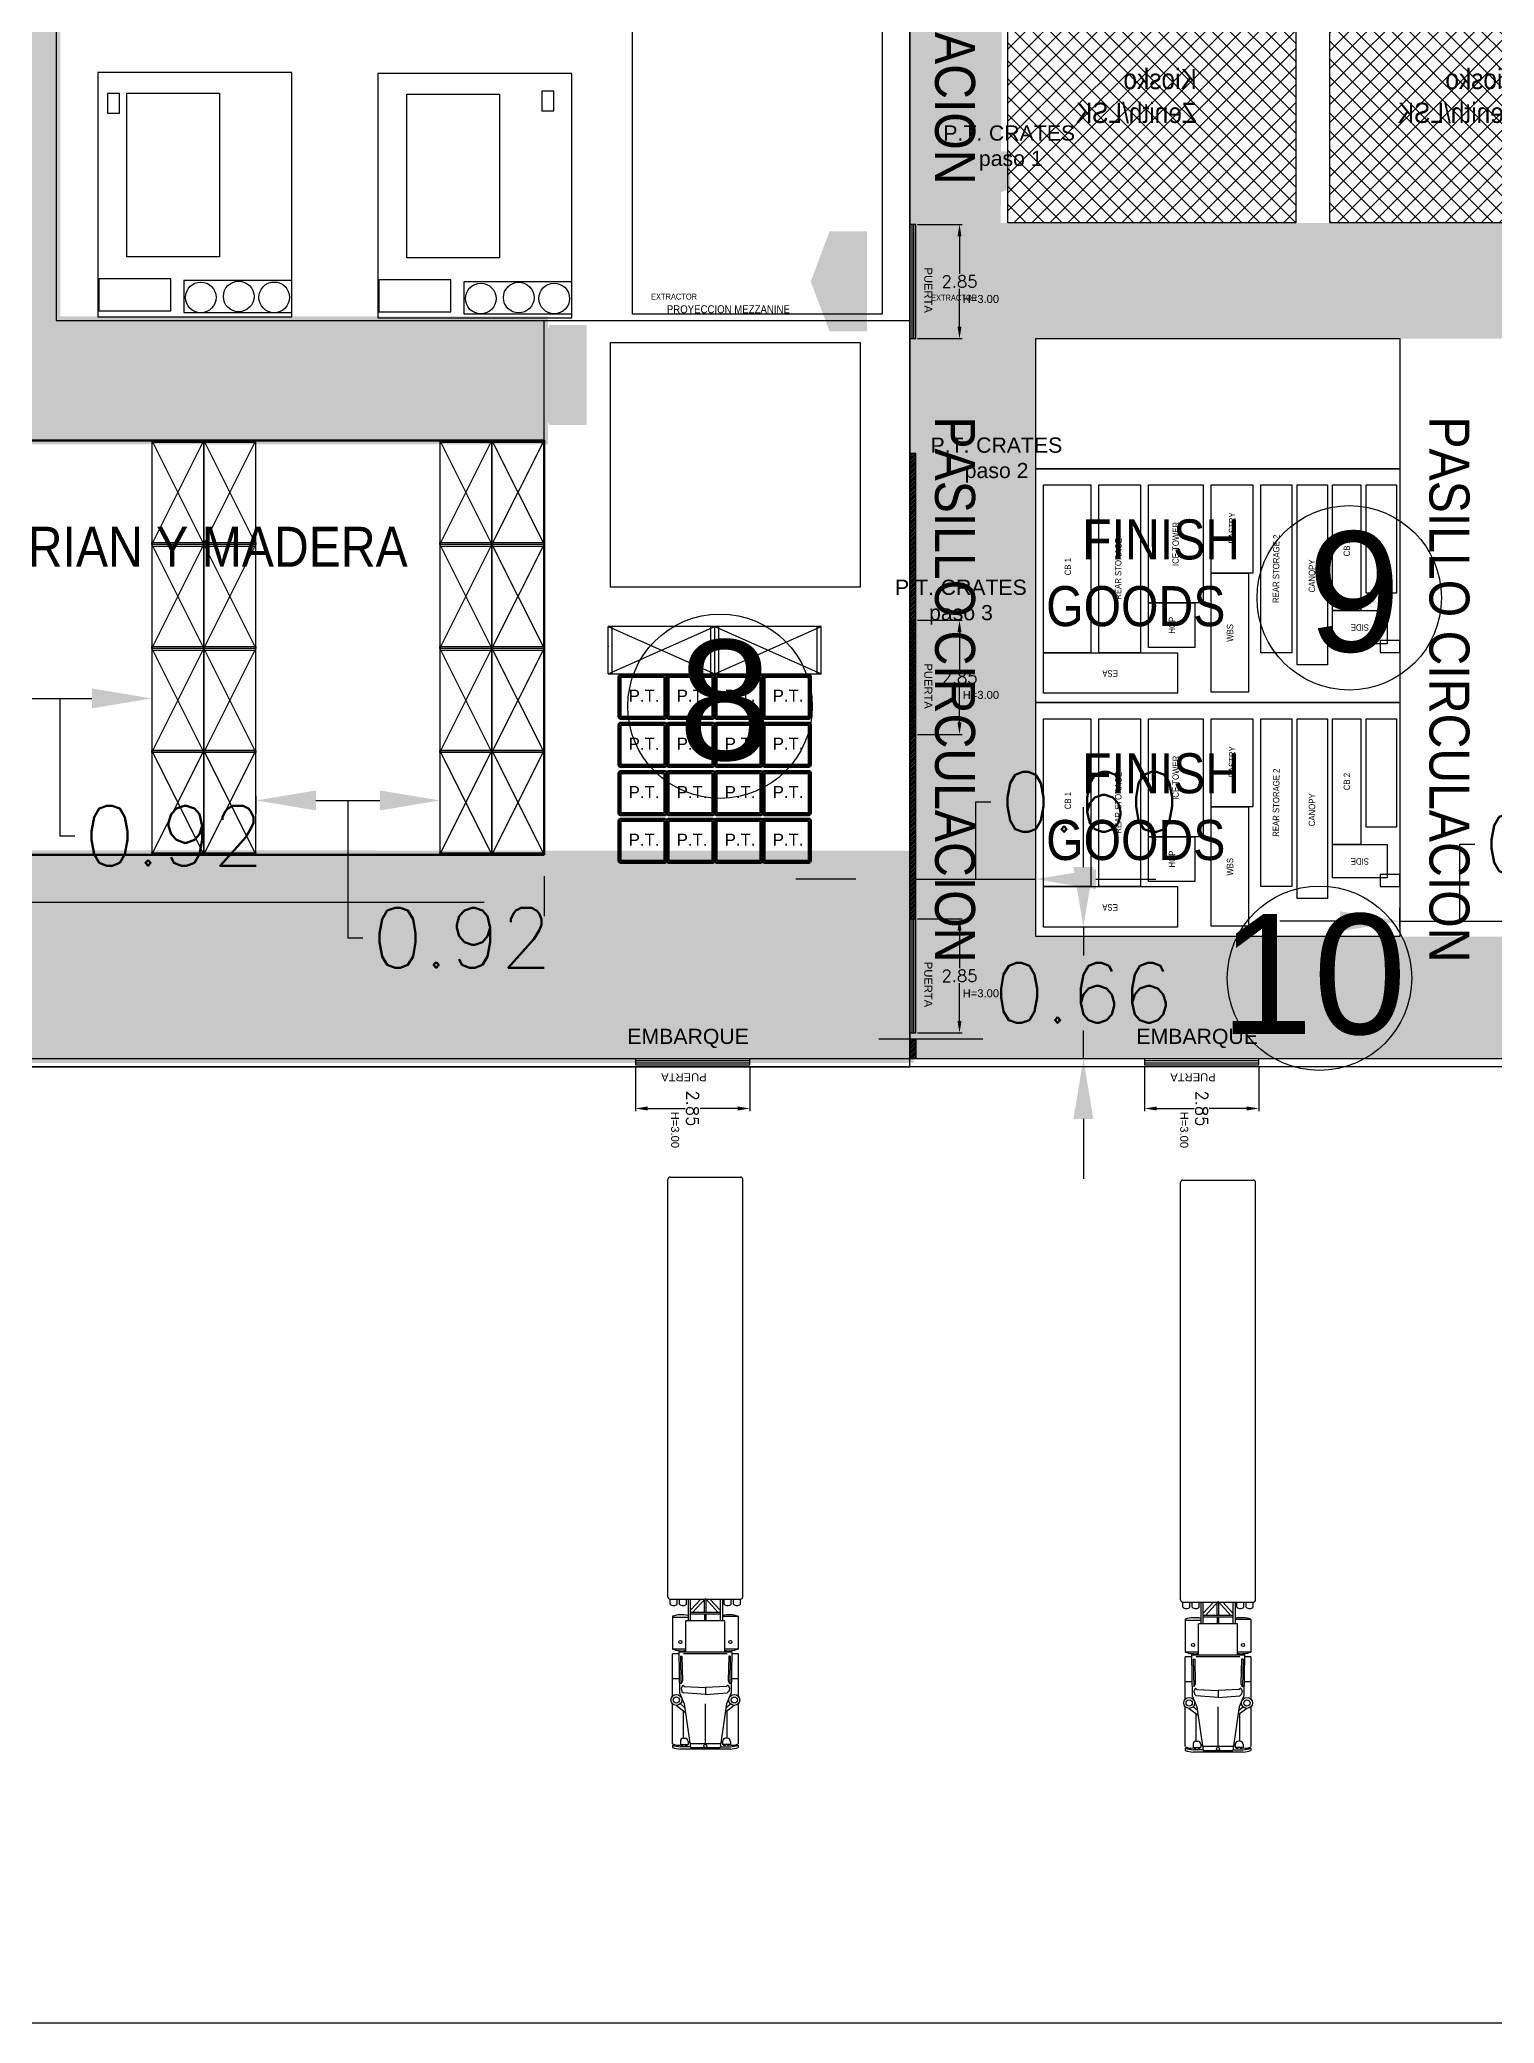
# Model space of a CAD drawing. Header units: millimetres. Extents: x 28 to 201, y 462 to 575.
# Drawn here: x 81.98 to 118.33, y 461.74 to 511.31 of the extents above; entities that cross this region are included whole.
import ezdxf

# ---------------------------------------------------------------- set-up
doc = ezdxf.new("R2010")
doc.units = ezdxf.units.MM
doc.linetypes.add('ACAD_ISO02W100', pattern=[15, 12, -3])
doc.linetypes.add('DASHED2', pattern=[0.375, 0.25, -0.125])
for name, color, linetype in [('1- muro de carga', 5, 'Continuous'), ('8 flpea', 104, 'Continuous'), ('8 hatch pasillo', 104, 'Continuous'), ('8 text 1', 7, 'Continuous'), ('DIM GENERAL', 1, 'Continuous'), ('dim-75', 2, 'Continuous'), ('LINEA LIMITE DE ZONIFICACION', 2, 'Continuous'), ('LINEA PROYECCION', 1, 'DASHED2')]:
    doc.layers.add(name, color=color, linetype=linetype)
doc.styles.add('ARRAY BASE$0$Standard', font='arial.ttf')
doc.styles.add('ARRAY BASE$0$STYLE1', font='tt0009m_.ttf', dxfattribs={"width": 0.9})
doc.styles.get("Standard").update_dxf_attribs({"font": 'arial.ttf'})
doc.styles.add('TEXTO GENERAL', font='tt0009m_.ttf', dxfattribs={"width": 0.9, "height": 1})
doc.styles.add('TEXTOS', font='romans.shx')
doc.dimstyles.new('DIM-75P', dxfattribs={"dimtxt": 0.3, "dimasz": 0.3, "dimexe": 0.0675, "dimexo": 0.0468, "dimgap": 0.0375, "dimtad": 0, "dimtih": 1, "dimtoh": 1, "dimzin": 0, "dimdsep": 46, "dimtxsty": 'TEXTOS', "dimcen": 0.3, "dimclrd": 1, "dimclre": 1, "dimclrt": 2, "dimadec": 0, "dimazin": 0, "dimtfac": 1, "dimtmove": 1, "dimatfit": 3, "dimldrblk": 'flecha', "dimfxl": 0.045, "dimtolj": 1, "dimtzin": 0, "dimlwd": -1, "dimlwe": -1, "dimarcsym": 0})

# ---------------------------------------------------------------- blocks, each defined once
blk = doc.blocks.new('ARRAY BASE$0$FINISH')
for points in [[(5.845, 9.099), (5.845, 0), (0, 0), (0, 9.099)], [(0.237, 5.558), (0.237, 8.908), (1.247, 8.908), (1.247, 5.558)], [(5.442, 7.719), (1.247, 7.719), (1.247, 8.908), (5.442, 8.908)], [(5.442, 6.48), (1.247, 6.48), (1.247, 7.519), (5.442, 7.519)], [(2.491, 5.122), (1.374, 5.122), (1.374, 6.28), (2.491, 6.28)], [(5.442, 4.914), (2.491, 4.914), (2.491, 6.28), (5.442, 6.28)], [(0.259, 4.714), (3.239, 4.714), (3.239, 3.784), (0.259, 3.784)], [(5.442, 3.673), (3.239, 3.673), (3.239, 4.714), (5.442, 4.714)], [(1.247, 3.473), (5.442, 3.473), (5.442, 2.703), (1.247, 2.703)], [(5.442, 1.809), (0.947, 1.809), (0.947, 2.566), (5.442, 2.566)], [(2.301, 1.683), (2.301, 0.318), (1.468, 0.318), (1.468, 1.683)], [(2.301, 0.973), (2.301, 1.683), (5.442, 1.683), (5.442, 0.973)], [(5.442, 0.086), (2.735, 0.086), (2.735, 0.843), (5.442, 0.843)], [(1.55, 0), (1.55, 0.495), (1.25, 0.495), (1.25, 0)]]:
    blk.add_lwpolyline(points, close=True)
at = {"style": 'TEXTO GENERAL'}
for s, width, gutter_width, heights, insert, char_height, attachment_point, rotation in [('\\pi0.9016;FINISH GOODS ', 8.493, 12.5, [4.341], (4.579, 8.84), 1, 1, 270), ('\\pi0.89876;CB 1', 2.11022, 20.17, [0], (2.283, 8.385), 0.16136, 1, 359.6009), ('ESA ', 1.48497, 20.17, [0.193], (0.648, 7.242), 0.1614, 2, 89.6009), ('REAR STORAGE', 2.11022, 20.17, [0], (3.344, 7.12), 0.16136, 2, 359.6009), ('HOP ', 1.09476, 20.17, [0.213], (1.936, 5.776), 0.1614, 2, 359.6009), ('ICE TOWER', 2.11022, 20.17, [0], (3.966, 5.684), 0.1614, 2, 359.6009), ('WBS ', 1.48497, 20.17, [0.193], (1.743, 4.326), 0.1614, 2, 359.6009), ('PASTRY ', 2.11022, 20.17, [0], (4.366, 4.274), 0.1614, 2, 359.6009), ('REAR STORAGE 2 ', 2.88701, 20.17, [0.516], (3.345, 3.174), 0.16136, 2, 359.6009), ('CANOPY ', 2.11022, 20.17, [0], (3.167, 2.278), 0.1614, 2, 359.6009), ('SIDE ', 1.09476, 20.17, [0.213], (1.795, 1.001), 0.1614, 2, 89.6009), ('CB 2', 0.72255, 20.17, [0.176], (3.872, 1.406), 0.1614, 2, 359.6009)]:
    blk.add_mtext_dynamic_manual_height_columns(s, width=width, gutter_width=gutter_width, heights=heights, dxfattribs=dict(at, insert=insert, char_height=char_height, attachment_point=attachment_point, rotation=rotation))
blk = doc.blocks.new('*D5')
at = {"layer": 'Defpoints', "color": 0, "ltscale": 0.01, "transparency": 16777216}
for p in [(1.352, 1.243), (-1.5, 0.15), (1.352, 0.15)]:
    blk.add_point(p, dxfattribs=at)
at = {"layer": 'DIM GENERAL', "color": 1, "ltscale": 0.01, "transparency": 16777216}
for p, q in [((-1.5, 0.197), (-1.5, 1.31)), ((-1.2, 1.243), (-0.261, 1.243)), ((1.052, 1.243), (0.114, 1.243)), ((1.352, 0.197), (1.352, 1.31))]:
    blk.add_line(p, q, dxfattribs=at)
for points in [[(-1.2, 1.193), (-1.2, 1.293), (-1.5, 1.243)], [(1.052, 1.193), (1.052, 1.293), (1.352, 1.243)]]:
    blk.add_solid(points, dxfattribs=at)
at = {"layer": 'DIM GENERAL', "color": 2, "ltscale": 0.01, "transparency": 16777216, "insert": (-0.074, 1.243), "char_height": 0.3, "attachment_point": 5, "rotation": 90, "style": 'TEXTOS'}
blk.add_mtext('\\A1;2.85', dxfattribs=at)
blk = doc.blocks.new('flecha')
at = {"ltscale": 6}
for points in [[(-0.021, 0.03), (-0.106, 0.13), (-0.124, 0.055), (-0.124, 0.212)], [(-0.021, -0.03), (-0.106, -0.13), (-0.124, -0.055), (-0.124, -0.212)]]:
    blk.add_hatch(color=256, dxfattribs=at).paths.add_polyline_path(points)
for p, q in [((0.009, -0.017), (-0.137, 0.242)), ((0.009, 0.017), (-0.137, -0.242)), ((-0.127, 0.244), (-0.127, 0.025)), ((-0.127, 0.025), (-0.104, 0.122)), ((0, 0), (-0.104, 0.122)), ((0, 0), (-0.104, -0.122)), ((-0.127, -0.025), (-0.127, -0.244)), ((-0.127, -0.025), (-0.104, -0.122))]:
    blk.add_line(p, q, dxfattribs=at)
for points in [[(-0.021, 0.03), (-0.106, 0.13), (-0.124, 0.055), (-0.124, 0.212)], [(-0.021, -0.03), (-0.106, -0.13), (-0.124, -0.055), (-0.124, -0.212)]]:
    blk.add_lwpolyline(points, close=True, dxfattribs=at)
blk = doc.blocks.new('*D46')
at = {"layer": 'Defpoints', "color": 0, "ltscale": 0.01, "transparency": 16777216}
for p in [(106.871, 490.332), (103.871, 489.344), (106.871, 488.899)]:
    blk.add_point(p, dxfattribs=at)
at = {"layer": 'LINEA LIMITE DE ZONIFICACION', "color": 1, "ltscale": 0.01, "transparency": 16777216}
for p, q in [((105.371, 490.332), (105.371, 492.263)), ((105.371, 492.263), (105.746, 492.263)), ((102.371, 490.332), (100.871, 490.332)), ((103.871, 489.578), (103.871, 490.669)), ((103.871, 490.332), (106.871, 490.332)), ((103.871, 490.332), (106.871, 490.332)), ((106.871, 489.133), (106.871, 490.669)), ((108.371, 490.332), (109.871, 490.332))]:
    blk.add_line(p, q, dxfattribs=at)
for points in [[(102.371, 490.582), (102.371, 490.082), (103.871, 490.332)], [(108.371, 490.582), (108.371, 490.082), (106.871, 490.332)]]:
    blk.add_solid(points, dxfattribs=at)
at = {"layer": 'LINEA LIMITE DE ZONIFICACION', "color": 2, "ltscale": 0.01, "transparency": 16777216, "insert": (108.219, 492.263), "char_height": 1.5, "attachment_point": 5, "style": 'TEXTOS'}
blk.add_mtext('\\A1;0.60', dxfattribs=at)
blk = doc.blocks.new('*D47')
at = {"layer": 'Defpoints', "color": 0, "ltscale": 0.01, "transparency": 16777216}
for p in [(108.736, 489.135), (108.06, 485.842), (108.736, 485.842)]:
    blk.add_point(p, dxfattribs=at)
at = {"layer": 'LINEA LIMITE DE ZONIFICACION', "color": 1, "ltscale": 0.01, "transparency": 16777216}
for p, q in [((108.06, 490.635), (108.06, 492.135)), ((108.502, 489.135), (107.722, 489.135)), ((108.06, 489.135), (108.06, 488.426)), ((108.06, 485.842), (108.06, 486.551)), ((108.502, 485.842), (107.722, 485.842)), ((108.06, 484.342), (108.06, 482.842))]:
    blk.add_line(p, q, dxfattribs=at)
for points in [[(107.81, 490.635), (108.31, 490.635), (108.06, 489.135)], [(107.81, 484.342), (108.31, 484.342), (108.06, 485.842)]]:
    blk.add_solid(points, dxfattribs=at)
at = {"layer": 'LINEA LIMITE DE ZONIFICACION', "color": 2, "ltscale": 0.01, "transparency": 16777216, "insert": (108.06, 487.489), "char_height": 1.5, "attachment_point": 5, "style": 'TEXTOS'}
blk.add_mtext('\\A1;0.66', dxfattribs=at)
blk = doc.blocks.new('*D48')
at = {"layer": 'Defpoints', "color": 0, "ltscale": 0.01, "transparency": 16777216}
for p in [(118.969, 489.279), (115.969, 488.899), (118.969, 488.899)]:
    blk.add_point(p, dxfattribs=at)
at = {"layer": 'LINEA LIMITE DE ZONIFICACION', "color": 1, "ltscale": 0.01, "transparency": 16777216}
for p, q in [((117.469, 489.279), (117.469, 491.21)), ((117.469, 491.21), (117.844, 491.21)), ((114.469, 489.279), (112.969, 489.279)), ((115.969, 489.133), (115.969, 489.616)), ((115.969, 489.279), (118.969, 489.279)), ((115.969, 489.279), (118.969, 489.279)), ((118.969, 489.133), (118.969, 489.616)), ((120.469, 489.279), (121.969, 489.279))]:
    blk.add_line(p, q, dxfattribs=at)
for points in [[(114.469, 489.529), (114.469, 489.029), (115.969, 489.279)], [(120.469, 489.529), (120.469, 489.029), (118.969, 489.279)]]:
    blk.add_solid(points, dxfattribs=at)
at = {"layer": 'LINEA LIMITE DE ZONIFICACION', "color": 2, "ltscale": 0.01, "transparency": 16777216, "insert": (120.318, 491.21), "char_height": 1.5, "attachment_point": 5, "style": 'TEXTOS'}
blk.add_mtext('\\A1;0.60', dxfattribs=at)
blk = doc.blocks.new('ARRAY BASE$0$TRAILER')
for p, q in [((3139.685, 2347.595), (3139.685, 2358.025)), ((3139.744, 2358.083), (3141.501, 2358.083)), ((3141.56, 2347.595), (3141.56, 2358.025)), ((3139.744, 2347.537), (3141.501, 2347.537)), ((3139.744, 2347.411), (3139.744, 2347.537)), ((3139.802, 2347.107), (3139.802, 2346.287)), ((3139.802, 2347.088), (3140.193, 2347.088)), ((3139.919, 2347.411), (3139.919, 2347.537)), ((3139.978, 2347.411), (3139.978, 2347.537)), ((3140.154, 2347.411), (3140.154, 2347.537)), ((3140.193, 2347.537), (3140.193, 2346.99)), ((3140.251, 2346.99), (3140.251, 2347.537)), ((3140.251, 2347.262), (3140.506, 2347.537)), ((3140.994, 2347.205), (3140.251, 2347.205)), ((3140.251, 2347.166), (3140.994, 2347.166)), ((3140.305, 2347.205), (3140.623, 2347.548)), ((3140.603, 2347.205), (3140.603, 2347.527)), ((3140.603, 2347.166), (3140.603, 2346.99)), ((3140.623, 2347.548), (3140.94, 2347.205)), ((3140.642, 2347.205), (3140.642, 2347.527)), ((3140.642, 2346.99), (3140.642, 2347.166)), ((3140.739, 2347.537), (3140.994, 2347.262)), ((3140.994, 2347.537), (3140.994, 2346.99)), ((3141.052, 2347.537), (3141.052, 2346.99)), ((3141.052, 2347.107), (3141.443, 2347.107)), ((3141.091, 2347.411), (3141.091, 2347.537)), ((3141.267, 2347.411), (3141.267, 2347.537)), ((3141.326, 2347.411), (3141.326, 2347.537)), ((3141.443, 2347.107), (3141.443, 2346.287)), ((3141.501, 2347.411), (3141.501, 2347.537)), ((3140.134, 2346.209), (3140.134, 2346.99)), ((3141.111, 2346.99), (3140.134, 2346.99)), ((3141.111, 2346.209), (3141.111, 2346.99)), ((3140.134, 2346.287), (3139.802, 2346.287)), ((3139.958, 2346.17), (3139.802, 2346.17)), ((3139.802, 2345.113), (3139.802, 2346.17)), ((3141.287, 2346.209), (3139.958, 2346.209)), ((3139.958, 2346.209), (3139.978, 2345.193)), ((3139.999, 2346.111), (3140.013, 2345.419)), ((3139.999, 2346.111), (3140.038, 2346.111)), ((3140.038, 2346.111), (3140.05, 2345.494)), ((3141.169, 2346.17), (3140.076, 2346.17)), ((3141.443, 2346.287), (3141.111, 2346.287)), ((3141.207, 2346.111), (3141.195, 2345.494)), ((3141.246, 2346.111), (3141.207, 2346.111)), ((3141.246, 2346.111), (3141.232, 2345.419)), ((3141.287, 2346.209), (3141.267, 2345.193)), ((3141.443, 2346.17), (3141.287, 2346.17)), ((3141.443, 2346.17), (3141.443, 2345.113)), ((3139.958, 2345.545), (3139.802, 2345.545)), ((3139.978, 2345.193), (3140.095, 2344.92)), ((3140.05, 2345.494), (3140.013, 2345.419)), ((3140.056, 2345.388), (3140.017, 2345.31)), ((3140.017, 2345.31), (3140.037, 2345.232)), ((3140.037, 2345.232), (3140.076, 2345.193)), ((3140.056, 2345.388), (3140.095, 2345.349)), ((3140.623, 2345.154), (3140.076, 2345.193)), ((3140.095, 2345.349), (3140.623, 2345.33)), ((3141.15, 2345.349), (3140.623, 2345.33)), ((3140.623, 2345.33), (3140.623, 2345.154)), ((3140.623, 2345.33), (3140.623, 2345.154)), ((3140.623, 2345.154), (3141.169, 2345.193)), ((3141.189, 2345.388), (3141.15, 2345.349)), ((3141.267, 2345.193), (3141.15, 2344.92)), ((3141.208, 2345.232), (3141.169, 2345.193)), ((3141.189, 2345.388), (3141.228, 2345.31)), ((3141.195, 2345.494), (3141.232, 2345.419)), ((3141.228, 2345.31), (3141.208, 2345.232)), ((3141.443, 2345.545), (3141.287, 2345.545)), ((3139.802, 2343.924), (3139.802, 2344.922)), ((3139.9, 2344.881), (3140.126, 2344.707)), ((3140.109, 2344.824), (3139.998, 2344.92)), ((3140.076, 2344.06), (3140.076, 2344.744)), ((3140.095, 2344.92), (3140.251, 2343.826)), ((3140.623, 2343.924), (3140.623, 2344.92)), ((3141.15, 2344.92), (3140.994, 2343.826)), ((3141.345, 2344.881), (3141.12, 2344.707)), ((3141.136, 2344.824), (3141.248, 2344.92)), ((3141.169, 2344.06), (3141.169, 2344.744)), ((3141.443, 2344.922), (3141.443, 2343.924)), ((3139.802, 2343.884), (3139.802, 2343.826)), ((3139.998, 2343.982), (3139.998, 2343.904)), ((3139.998, 2343.904), (3140.193, 2343.904)), ((3140.248, 2343.845), (3139.998, 2343.845)), ((3141.248, 2343.787), (3139.998, 2343.787)), ((3140.076, 2344.06), (3140.115, 2344.06)), ((3140.193, 2343.982), (3140.193, 2343.904)), ((3140.193, 2343.963), (3140.229, 2343.963)), ((3141.009, 2343.924), (3140.236, 2343.924)), ((3140.251, 2343.826), (3140.994, 2343.826)), ((3140.997, 2343.845), (3141.248, 2343.845)), ((3141.052, 2343.963), (3141.016, 2343.963)), ((3141.052, 2343.982), (3141.052, 2343.904)), ((3141.248, 2343.904), (3141.052, 2343.904)), ((3141.169, 2344.06), (3141.13, 2344.06)), ((3141.248, 2343.982), (3141.248, 2343.904)), ((3141.443, 2343.884), (3141.443, 2343.826))]:
    blk.add_line(p, q)
for centre, radius in [((3139.998, 2346.463), 0.0391), ((3141.248, 2346.463), 0.0391), ((3139.9, 2345.017), 0.137), ((3139.9, 2345.017), 0.0781), ((3141.345, 2345.017), 0.137), ((3141.345, 2345.017), 0.0781), ((3140.623, 2343.865), 0.0391)]:
    blk.add_circle(centre, radius)
for centre, radius, start, end in [((3139.744, 2358.025), 0.0586, 90, 180), ((3141.501, 2358.025), 0.0586, 0, 90), ((3139.744, 2347.595), 0.0586, 180, 270), ((3141.501, 2347.595), 0.0586, 270, 0), ((3139.832, 2347.491), 0.118, 222.075, 317.925), ((3140.037, 2346.424), 0.723, 77.5131, 108.9246), ((3140.066, 2347.491), 0.118, 222.075, 317.925), ((3141.208, 2346.424), 0.723, 71.0754, 102.4869), ((3141.179, 2347.491), 0.118, 222.075, 317.925), ((3141.414, 2347.491), 0.118, 222.075, 317.925), ((3140.037, 2346.97), 0.723, 251.0754, 277.7664), ((3141.208, 2346.97), 0.723, 262.2336, 288.9246), ((3139.939, 2344.143), 0.259, 238.1092, 283.0861), ((3140.144, 2345.086), 1.249, 254.1161, 263.264), ((3140.144, 2345.027), 1.249, 254.1161, 263.264), ((3140.076, 2343.982), 0.0781, 90, 180), ((3140.046, 2343.933), 0.0488, 216.8699, 323.1301), ((3140.144, 2343.933), 0.0488, 216.8699, 323.1301), ((3140.115, 2343.982), 0.0781, 0, 90), ((3141.13, 2343.982), 0.0781, 90, 180), ((3141.101, 2343.933), 0.0488, 216.8699, 323.1301), ((3141.199, 2343.933), 0.0488, 216.8699, 323.1301), ((3141.169, 2343.982), 0.0781, 0, 90), ((3141.306, 2344.143), 0.259, 256.9139, 301.8908), ((3141.101, 2345.086), 1.249, 276.736, 285.8839), ((3141.101, 2345.027), 1.249, 276.736, 285.8839)]:
    blk.add_arc(centre, radius, start, end)
blk = doc.blocks.new('ARRAY BASE$0$KIOSKO DE ARMADO')
h = blk.add_hatch()
h.set_pattern_fill('ANSI37', color=256, scale=0.1, angle=180)
h.set_pattern_definition([(225, (2482.8771, 1339.67897), (0.224506403, -0.224506403), []), (315, (2482.8771, 1339.67897), (0.224506403, 0.224506403), [])])
h.paths.add_polyline_path([(7.2, 10), (0, 10), (0, 4), (7.2, 4)])
for points in [[(7.2, 10), (0, 10), (0, 4), (7.2, 4)], [(0, 4), (7.2, 4), (7.2, 0), (0, 0)], [(7.2, 4), (7.2, 0), (0, 0), (0, 4)], [(6.05, 3.39), (6.05, 4), (0, 4), (0, 3.39)], [(6.303, 2.79), (7.2, 2.79), (7.2, 4), (6.303, 4)], [(5.943, 2.825), (5.943, 3.265), (5.413, 3.265), (5.413, 2.825)], [(2.26, 2.12), (2.26, 2.84), (0, 2.84), (0, 2.12)], [(2.68, 2.78), (2.26, 2.78), (2.26, 2.12), (2.68, 2.12)], [(5.86, 2.79), (7.2, 2.79), (7.2, 0), (5.86, 0)], [(2.43, 1.12), (2.43, 2.12), (0, 2.12), (0, 1.12)], [(4.53, 2.46), (4.53, 1.12), (5.26, 1.12), (5.26, 2.46)], [(5.41, 0), (5.86, 0), (5.86, 2), (5.41, 2)], [(2.43, 1.96), (2.43, 1.12), (4.53, 1.12), (4.53, 1.96)], [(5.18, 0), (5.18, 1.12), (0, 1.12), (0, 0)]]:
    blk.add_lwpolyline(points, close=True)
at = {"attachment_point": 1, "style": 'TEXTO GENERAL'}
for s, insert, char_height, rotation in [('Kiosko Zenith/LSK', (4.722, 6.152), 0.50733, 180), ('Pastry', (6.643, 3.123), 0.2, 90), ('WIP/Empaque', (5.255, 2.761), 0.50733, 180), ('Espresso\\Pstation', (5.875, 2.891), 0.1, 180), ('Comp sink', (1.604, 2.382), 0.2, 180), ('Hand sink', (2.424, 2.218), 0.1, 90), ('Side storage', (4.741, 1.31), 0.2, 90), ('ice tower', (6.357, 1.074), 0.2, 90), ('Storage moduls', (1.942, 1.518), 0.2, 180), ('Hand off', (5.522, 0.609), 0.2, 90), ('Cold berverage', (3.448, 0.377), 0.2, 180)]:
    blk.add_mtext_dynamic_manual_height_columns(s, width=3.63915, gutter_width=2.537, heights=[0], dxfattribs=dict(at, insert=insert, char_height=char_height, rotation=rotation))
at = {"insert": (2.791, 1.689), "char_height": 0.2, "attachment_point": 1, "style": 'TEXTO GENERAL'}
blk.add_mtext_dynamic_manual_height_columns('Warming & brew', width=3.63915, gutter_width=2.537, heights=[0], dxfattribs=at)
blk = doc.blocks.new('10')
h = blk.add_hatch()
h.set_pattern_fill('ANSI37', color=256, scale=0.1, angle=180)
h.set_pattern_definition([(225, (2474.7923, 1329.67897), (0.224506403, -0.224506403), []), (315, (2474.7923, 1329.67897), (0.224506403, 0.224506403), [])])
h.paths.add_polyline_path([(-0.885, -6), (-0.885, -1.448), (-1.274, 0), (-8.085, 0), (-8.085, -6)])
blk.add_lwpolyline([(-1.274, 0), (-8.085, 0), (-8.085, -6), (-0.885, -6), (-0.885, -1.448)])
for points in [[(-8.085, -6), (-0.885, -6), (-0.885, -10), (-8.085, -10)], [(-0.885, -6), (-0.885, -10), (-8.085, -10), (-8.085, -6)], [(-2.035, -6.61), (-2.035, -6), (-8.085, -6), (-8.085, -6.61)], [(-1.782, -7.21), (-0.885, -7.21), (-0.885, -6), (-1.782, -6)], [(-2.141, -7.175), (-2.141, -6.735), (-2.671, -6.735), (-2.671, -7.175)], [(-5.825, -7.88), (-5.825, -7.16), (-8.085, -7.16), (-8.085, -7.88)], [(-5.405, -7.22), (-5.825, -7.22), (-5.825, -7.88), (-5.405, -7.88)], [(-2.225, -7.21), (-0.885, -7.21), (-0.885, -10), (-2.225, -10)], [(-5.655, -8.88), (-5.655, -7.88), (-8.085, -7.88), (-8.085, -8.88)], [(-3.555, -7.54), (-3.555, -8.88), (-2.825, -8.88), (-2.825, -7.54)], [(-5.655, -8.04), (-5.655, -8.88), (-3.555, -8.88), (-3.555, -8.04)], [(-2.675, -10), (-2.225, -10), (-2.225, -8), (-2.675, -8)], [(-2.905, -10), (-2.905, -8.88), (-8.085, -8.88), (-8.085, -10)], [(-24.275, -12.209), (-19.544, -12.209), (-19.544, -10.37), (-24.275, -10.37)], [(-24.239, -27.931), (-19.508, -27.931), (-19.508, -26.092), (-24.239, -26.092)]]:
    blk.add_lwpolyline(points, close=True)
for p in [(-24.099, -10), (-16.054, -10)]:
    blk.add_blockref('ARRAY BASE$0$KIOSKO DE ARMADO', p)
at = {"xscale": -1}
for p, rotation in [((-14.099, -10.88), 90), ((-14.099, -19.594), 90), ((-24.099, -28.48), 180), ((-16.054, -28.48), 180), ((-8.085, -28.48), 180)]:
    blk.add_blockref('ARRAY BASE$0$KIOSKO DE ARMADO', p, dxfattribs=dict(at, rotation=rotation))
at = {"rotation": 270}
for p in [(-12.648, -10.88), (-12.648, -19.594)]:
    blk.add_blockref('ARRAY BASE$0$KIOSKO DE ARMADO', p, dxfattribs=at)
at = {"attachment_point": 1, "style": 'TEXTO GENERAL'}
for s, insert, char_height, rotation in [('Kiosko Zenith/LSK', (-3.363, -3.848), 0.50733, 180), ('Pastry', (-1.442, -6.877), 0.2, 90), ('WIP/Empaque', (-2.83, -7.239), 0.50733, 180), ('Espresso\\Pstation', (-2.21, -7.109), 0.1, 180), ('Comp sink', (-6.481, -7.618), 0.2, 180), ('Hand sink', (-5.661, -7.782), 0.1, 90), ('Side storage', (-3.344, -8.69), 0.2, 90), ('Storage moduls', (-6.143, -8.482), 0.2, 180), ('ice tower', (-1.727, -8.926), 0.2, 90), ('Hand off', (-2.563, -9.391), 0.2, 90), ('Cold berverage', (-4.636, -9.623), 0.2, 180)]:
    blk.add_mtext_dynamic_manual_height_columns(s, width=3.63915, gutter_width=2.537, heights=[0], dxfattribs=dict(at, insert=insert, char_height=char_height, rotation=rotation))
at = {"attachment_point": 1}
for s, insert, char_height, style in [('Warming & brew', (-5.294, -8.311), 0.2, 'TEXTO GENERAL'), ('Tool area', (-23.155, -11.015), 0.5073, 'ARRAY BASE$0$STYLE1'), ('Tool area', (-23.119, -26.737), 0.5073, 'ARRAY BASE$0$STYLE1')]:
    blk.add_mtext_dynamic_manual_height_columns(s, width=3.63915, gutter_width=2.537, heights=[0], dxfattribs=dict(at, insert=insert, char_height=char_height, style=style))
blk = doc.blocks.new('*D50')
at = {"layer": 'Defpoints', "color": 0, "ltscale": 0.01, "transparency": 16777216}
for p in [(56.181, 490.67), (94.583, 490.643), (56.181, 489.745)]:
    blk.add_point(p, dxfattribs=at)
at = {"layer": 'LINEA LIMITE DE ZONIFICACION', "color": 1, "ltscale": 0.01, "transparency": 16777216}
for p, q in [((56.181, 490.436), (56.181, 489.407)), ((94.583, 490.409), (94.583, 489.407)), ((57.681, 489.745), (72.909, 489.745)), ((93.083, 489.745), (77.855, 489.745))]:
    blk.add_line(p, q, dxfattribs=at)
for points in [[(57.681, 489.995), (57.681, 489.495), (56.181, 489.745)], [(93.083, 489.995), (93.083, 489.495), (94.583, 489.745)]]:
    blk.add_solid(points, dxfattribs=at)
at = {"layer": 'LINEA LIMITE DE ZONIFICACION', "color": 2, "ltscale": 0.01, "transparency": 16777216, "insert": (75.382, 489.745), "char_height": 1.5, "attachment_point": 5, "style": 'TEXTOS'}
blk.add_mtext('\\A1;7.68', dxfattribs=at)
blk = doc.blocks.new('ARRAY BASE$0$Rack madera')
for p, q in [((0.002, 0.002), (0.002, 1.302)), ((0.002, 1.302), (0.052, 1.302)), ((2.602, 1.302), (0.002, 0.002)), ((0.002, 1.302), (2.602, 0.002)), ((2.552, 1.302), (0.052, 1.302)), ((0.052, 1.302), (0.052, 0.002)), ((2.552, 0.002), (2.552, 1.302)), ((2.602, 1.302), (2.552, 1.302)), ((2.602, 0.002), (2.602, 1.302)), ((0.052, 0.002), (0.002, 0.002)), ((0.052, 0.002), (2.552, 0.002)), ((2.552, 0.002), (2.602, 0.002))]:
    blk.add_line(p, q)
blk = doc.blocks.new('rack 01')
at = {"linetype": 'ACAD_ISO02W100'}
for p, q in [((2840.012, 2360.036), (2837.352, 2360.036)), ((2837.352, 2360.036), (2837.352, 2358.856)), ((2840.012, 2358.856), (2837.352, 2360.036)), ((2840.012, 2360.036), (2837.352, 2358.856)), ((2837.452, 2360.036), (2837.452, 2358.856)), ((2839.912, 2360.036), (2839.912, 2358.856)), ((2840.012, 2360.036), (2840.012, 2358.856)), ((2837.352, 2358.856), (2840.012, 2358.856))]:
    blk.add_line(p, q, dxfattribs=at)
blk.add_point((2840.012, 2359.356), dxfattribs=at)
blk = doc.blocks.new('P.T.')
at = {"color": 8, "lineweight": 211}
for p, q in [((1.862, 1.893), (1.862, 2.895)), ((1.912, 2.944), (3.012, 2.944)), ((1.912, 1.894), (1.912, 2.894)), ((1.912, 2.894), (3.012, 2.894)), ((3.012, 2.894), (3.012, 1.894)), ((3.062, 2.894), (3.062, 1.894)), ((3.012, 1.844), (1.905, 1.844)), ((3.012, 1.894), (1.912, 1.894))]:
    blk.add_line(p, q, dxfattribs=at)
for centre, start, end in [((1.912, 2.894), 89.4271, 180), ((3.012, 2.894), 359.4271, 90.5729), ((1.912, 1.894), 179.7135, 278.1297), ((3.012, 1.894), 269.9777, 0.5729)]:
    blk.add_arc(centre, 0.05, start, end, dxfattribs=at)
at = {"lineweight": 211, "insert": (2.114, 2.571), "char_height": 0.3, "attachment_point": 1}
blk.add_mtext_dynamic_manual_height_columns('P.T.', width=1.1, gutter_width=12.5, heights=[0], dxfattribs=at)
blk = doc.blocks.new('*D56')
at = {"layer": 'Defpoints', "color": 0, "ltscale": 2, "transparency": 16777216}
for p in [(80.181, 495.202), (84.781, 495.202), (84.781, 494.849)]:
    blk.add_point(p, dxfattribs=at)
at = {"layer": 'dim-75', "color": 1, "ltscale": 2, "transparency": 16777216}
for p, q in [((80.181, 494.968), (80.181, 494.512)), ((81.681, 494.849), (83.281, 494.849)), ((82.481, 494.849), (82.481, 491.418)), ((84.781, 494.968), (84.781, 494.512)), ((82.481, 491.418), (82.856, 491.418))]:
    blk.add_line(p, q, dxfattribs=at)
for points in [[(81.681, 495.099), (81.681, 494.599), (80.181, 494.849)], [(83.281, 495.099), (83.281, 494.599), (84.781, 494.849)]]:
    blk.add_solid(points, dxfattribs=at)
at = {"layer": 'dim-75', "color": 2, "ltscale": 2, "transparency": 16777216, "insert": (85.329, 491.418), "char_height": 1.5, "attachment_point": 5, "style": 'TEXTOS'}
blk.add_mtext('\\A1;0.92', dxfattribs=at)
blk = doc.blocks.new('*D57')
at = {"layer": 'Defpoints', "color": 0, "ltscale": 2, "transparency": 16777216}
for p in [(87.381, 492.652), (91.981, 492.652), (91.981, 492.299)]:
    blk.add_point(p, dxfattribs=at)
at = {"layer": 'dim-75', "color": 1, "ltscale": 2, "transparency": 16777216}
for p, q in [((87.381, 492.418), (87.381, 491.962)), ((88.881, 492.299), (90.481, 492.299)), ((89.681, 492.299), (89.681, 488.868)), ((91.981, 492.418), (91.981, 491.962)), ((89.681, 488.868), (90.056, 488.868))]:
    blk.add_line(p, q, dxfattribs=at)
for points in [[(88.881, 492.549), (88.881, 492.049), (87.381, 492.299)], [(90.481, 492.549), (90.481, 492.049), (91.981, 492.299)]]:
    blk.add_solid(points, dxfattribs=at)
at = {"layer": 'dim-75', "color": 2, "ltscale": 2, "transparency": 16777216, "insert": (92.529, 488.868), "char_height": 1.5, "attachment_point": 5, "style": 'TEXTOS'}
blk.add_mtext('\\A1;0.92', dxfattribs=at)
blk = doc.blocks.new('*E60')
at = {"layer": '8 hatch pasillo', "ltscale": 2, "transparency": 33554483}
h = blk.add_hatch(color=1, dxfattribs=at)
h.dxf.hatch_style = 1
h.paths.add_polyline_path([(60, 79.605), (0, 79.605), (0, 0), (60, 0), (60, 5.099), (50.862, 5.099), (9.6, 5.099), (9.6, 15.452), (50.86, 15.452), (50.862, 18.453), (38.669, 18.453), (38.669, 74.567), (60, 74.567)])
h.paths.add_polyline_path([(35.369, 74.531), (35.369, 18.752), (3.3, 18.752), (3.3, 74.531)], flags=16)
h.paths.add_polyline_path([(6.3, 17.102), (6.3, 5.102), (3.3, 5.102), (3.3, 17.102)], flags=16)
h = blk.add_hatch(color=1, dxfattribs=at)
h.dxf.hatch_style = 1
h.paths.add_polyline_path([(85.276, 59.37), (84.499, 62.261), (60.15, 62.261), (60.15, 79.605), (60, 79.605), (60, 0), (87.526, 0), (86.698, 3.119), (86.698, 3.056), (63.15, 3.056), (63.15, 18), (86.492, 18), (86.32, 18.641), (88.676, 19.274), (88.242, 20.89), (86.729, 20.89), (62.274, 20.89), (62.451, 59.37)])
at = {"layer": '8 hatch pasillo', "ltscale": 2, "const_width": 0.2}
blk.add_lwpolyline([(50.86, 15.452), (50.862, 18.453), (38.669, 18.453), (38.669, 74.567), (60, 74.567), (60, 79.605), (0, 79.605), (0, 0), (60, 0), (60, 5.099), (9.6, 5.127), (9.6, 15.452)], close=True, dxfattribs=at)
at = {"layer": '8 text 1', "ltscale": 2}
for centre in [(70.983, 11.52), (55.259, 8.811), (70.239, 2.015)]:
    blk.add_circle(centre, 2.304, dxfattribs=at)
for s, p in [('9', (69.94, 10.177)), ('8', (54.216, 7.468)), ('10', (67.752, 0.619))]:
    blk.add_text(s, height=3, dxfattribs=at).set_placement(p)
blk = doc.blocks.new('ARRAY BASE$0$PUERTA TRANSICION')
at = {"color": 1}
for points in [[(-1.5, 0), (1.352, 0), (1.352, 0.15), (-1.5, 0.15)], [(1.352, 0.05), (1.352, 0.1), (-1.5, 0.1), (-1.5, 0.05)]]:
    blk.add_lwpolyline(points, close=True, dxfattribs=at)
at = {"color": 2, "ltscale": 0.01, "insert": (0.263, 1.323), "char_height": 0.2, "attachment_point": 1, "rotation": 90}
blk.add_mtext_dynamic_manual_height_columns('H=3.00', width=0.44515, gutter_width=12.5, heights=[0], dxfattribs=at)
at = {"insert": (-0.529, 0.563), "char_height": 0.2, "attachment_point": 1, "style": 'ARRAY BASE$0$Standard'}
blk.add_mtext_dynamic_manual_height_columns('\\pi0.1067;PUERTA', width=1.32555, gutter_width=13.918, heights=[0.278], dxfattribs=at)
at = {"layer": 'DIM GENERAL', "ltscale": 0.01}
dim = blk.add_linear_dim(base=(1.352, 1.243), p1=(-1.5, 0.15), p2=(1.352, 0.15), angle=180, dimstyle='DIM-75P', dxfattribs=at)
dim.commit()
dim.dimension.update_dxf_attribs({"geometry": '*D5', "text_midpoint": (-0.074, 1.243)})

msp = doc.modelspace()

# ---------------------------------------------------------------- hatches: boundary and pattern name
at = {"ltscale": 0.01}
h = msp.add_hatch(dxfattribs=at)
h.set_pattern_fill('ANSI31', color=1, scale=0.002)
h.set_pattern_definition([(45, (-1106.502283, 447.2163), (-0.0224506403, 0.0224506403), [])])
h.paths.add_polyline_path([(103.721, 489.344), (103.871, 489.344), (103.871, 500.969), (103.721, 500.969)])
h = msp.add_hatch(dxfattribs=at)
h.set_pattern_fill('ANSI31', color=1, scale=0.002)
h.set_pattern_definition([(45, (-1106.502283, 419.39688), (-0.0224506403, 0.0224506403), [])])
h.paths.add_polyline_path([(103.871, 485.842), (103.721, 485.842), (103.721, 486.344), (103.871, 486.344)])

# ---------------------------------------------------------------- linework, layer by layer
msp.add_line((103.721, 565.645), (103.721, 485.842))
msp.add_line((103.721, 565.645), (103.721, 485.842))
at = {"ltscale": 2}
msp.add_line((94.583, 501.294), (94.583, 504.295), dxfattribs=at)
for points in [[(43.721, 485.645), (103.721, 485.645), (103.721, 565.645), (43.721, 565.645)], [(103.721, 541.305), (82.39, 541.305), (82.39, 504.295), (103.721, 504.295)], [(83.429, 510.489), (83.429, 504.383), (88.282, 504.383), (88.282, 510.489)], [(90.427, 510.461), (90.427, 504.355), (95.28, 504.355), (95.28, 510.461)], [(83.969, 509.473), (83.969, 509.968), (83.669, 509.968), (83.669, 509.473)], [(86.469, 505.883), (84.158, 505.883), (84.158, 509.972), (86.469, 509.972)], [(93.467, 505.855), (91.156, 505.855), (91.156, 509.944), (93.467, 509.944)], [(94.824, 509.53), (94.824, 510.025), (94.524, 510.025), (94.524, 509.53)], [(83.454, 504.533), (85.254, 504.533), (85.254, 505.333), (83.454, 505.333)], [(85.579, 504.49), (88.279, 504.49), (88.279, 505.29), (85.579, 505.29)], [(90.452, 504.505), (92.252, 504.505), (92.252, 505.305), (90.452, 505.305)], [(92.577, 504.462), (95.277, 504.462), (95.277, 505.262), (92.577, 505.262)], [(115.969, 500.588), (106.871, 500.588), (106.871, 503.842), (115.969, 503.842)]]:
    msp.add_lwpolyline(points, close=True)
for points in [[(96.796, 511.852), (103.035, 511.852), (103.035, 504.454), (96.796, 504.454)], [(96.246, 503.744), (102.485, 503.744), (102.485, 497.631), (96.246, 497.631)]]:
    msp.add_lwpolyline(points, close=True, dxfattribs=at)
at = {"lineweight": 211}
msp.add_lwpolyline([(94.583, 490.942), (56.18, 490.942), (56.18, 501.294), (94.583, 501.294)], close=True, dxfattribs=at)
at = {"ltscale": 0.01}
for points in [[(103.721, 489.344), (103.871, 489.344), (103.871, 500.969), (103.721, 500.969)], [(103.871, 485.842), (103.721, 485.842), (103.721, 486.344), (103.871, 486.344)]]:
    msp.add_lwpolyline(points, close=True, dxfattribs=at)
for centre in [(86.004, 504.87), (86.951, 504.893), (87.838, 504.871), (93.002, 504.842), (93.949, 504.865), (94.836, 504.843)]:
    msp.add_circle(centre, 0.383)
at = {"layer": '1- muro de carga', "ltscale": 2}
msp.add_lwpolyline([(28.424, 575.453), (200.646, 575.453), (200.646, 461.741), (28.424, 461.741)], close=True, dxfattribs=at)
at = {"layer": '1- muro de carga', "lineweight": 25}
for points in [[(33.486, 565.645), (123.721, 565.645), (145.206, 485.645), (33.486, 485.645)], [(33.486, 565.447), (123.561, 565.447), (144.945, 485.842), (33.486, 485.842)]]:
    msp.add_lwpolyline(points, dxfattribs=at)
at = {"layer": '8 flpea', "ltscale": 2}
for points in [[(104.988, 508.52, 2.5, 2.5, 0), (104.988, 508.057, 5, 0, 0), (104.988, 507.118, 0, 0, 0)], [(102.649, 505.268, 2.5, 2.5, 0), (102.185, 505.268, 5, 0, 0), (101.246, 505.268, 0, 0, 0)], [(113.414, 505.198, 2.5, 2.5, 0), (112.951, 505.198, 5, 0, 0), (112.012, 505.198, 0, 0, 0)], [(81.649, 502.927, 2.5, 2.5, 0), (81.185, 502.927, 5, 0, 0), (80.246, 502.927, 0, 0, 0)], [(95.649, 502.927, 2.5, 2.5, 0), (95.185, 502.927, 5, 0, 0), (94.246, 502.927, 0, 0, 0)]]:
    msp.add_lwpolyline(points, format="xyseb", dxfattribs=at)
at = {"layer": 'DIM GENERAL', "ltscale": 0.01}
msp.add_line((102.947, 486.344), (105.551, 486.344), dxfattribs=at)

# ---------------------------------------------------------------- block references
at = {"color": 1}
msp.add_blockref('*E60', (43.721, 485.842), dxfattribs=at)
for name, p in [('10', (130.271, 545.213)), ('P.T.', (94.583, 492.495)), ('P.T.', (95.783, 492.496)), ('P.T.', (96.983, 492.496)), ('P.T.', (98.183, 492.497)), ('P.T.', (94.583, 491.295)), ('P.T.', (95.783, 491.296)), ('P.T.', (96.983, 491.296)), ('P.T.', (98.183, 491.297)), ('P.T.', (94.583, 490.087)), ('P.T.', (95.783, 490.088)), ('P.T.', (96.983, 490.088)), ('P.T.', (98.183, 490.089)), ('P.T.', (94.583, 488.897)), ('P.T.', (95.783, 488.897)), ('P.T.', (96.983, 488.898)), ('P.T.', (98.183, 488.898)), ('ARRAY BASE$0$TRAILER', (-3042.01, -1875.195)), ('ARRAY BASE$0$TRAILER', (-3029.197, -1875.269))]:
    msp.add_blockref(name, p)
for name, p, rotation in [('ARRAY BASE$0$PUERTA TRANSICION', (103.721, 505.194), 270), ('ARRAY BASE$0$FINISH', (115.969, 494.743), 90), ('ARRAY BASE$0$PUERTA TRANSICION', (103.721, 495.3), 270), ('rack 01', (2936.198, 2855.501), 180), ('rack 01', (2938.858, 2855.501), 180), ('ARRAY BASE$0$FINISH', (115.969, 488.899), 90), ('ARRAY BASE$0$PUERTA TRANSICION', (103.721, 487.844), 270), ('ARRAY BASE$0$PUERTA TRANSICION', (98.221, 485.845), 180), ('ARRAY BASE$0$PUERTA TRANSICION', (110.943, 485.845), 180)]:
    msp.add_blockref(name, p, dxfattribs=dict(rotation=rotation))
at = {"lineweight": 211, "rotation": 90}
for p in [(86.083, 498.692), (87.383, 498.692), (93.283, 498.692), (94.583, 498.692), (86.083, 496.092), (87.383, 496.092), (93.283, 496.092), (94.583, 496.092), (86.083, 493.492), (87.383, 493.492), (93.283, 493.492), (94.583, 493.492), (86.083, 490.942), (87.383, 490.942), (93.283, 490.942), (94.583, 490.942)]:
    msp.add_blockref('ARRAY BASE$0$Rack madera', p, dxfattribs=at)

# ---------------------------------------------------------------- texts
at = {"char_height": 0.38, "attachment_point": 1}
for s, insert in [('\\pi4.4097,l1.52,t7.0697;P.T.^ICRATES\\P\\pi5.2985,t7.9585;paso 1', (98.63, 509.167)), ('\\pi4.4097,l1.52,t7.0697;P.T.^ICRATES\\P\\pi5.2638,t7.9238;paso 2', (98.31, 501.368)), ('\\pi4.4097,l1.52,t7.0697;P.T.^ICRATES\\P\\pi5.2619,t7.9219;paso 3', (97.422, 497.816)), ('EMBARQUE', (96.663, 486.594)), ('EMBARQUE', (109.385, 486.594))]:
    msp.add_mtext_dynamic_manual_height_columns(s, width=14.71849, gutter_width=62.5, heights=[0], dxfattribs=dict(at, insert=insert))
at = {"char_height": 0.15, "attachment_point": 1, "style": 'TEXTO GENERAL'}
for insert in [(84.226, 504.965), (91.224, 504.937)]:
    msp.add_mtext_dynamic_manual_height_columns('\\pi13.029;EXTRACTOR', width=26.90487, gutter_width=62.5, heights=[0], dxfattribs=dict(at, insert=insert))
at = {"layer": 'LINEA LIMITE DE ZONIFICACION', "ltscale": 0.01, "style": 'TEXTO GENERAL', "width": 0.9}
for p in [(104.353, 521.333), (104.353, 501.895), (116.707, 501.895)]:
    msp.add_text('PASILLO CIRCULACION', height=1, rotation=270, dxfattribs=at).set_placement(p)
msp.add_text('ALMACEN CORIAN Y MADERA', height=1, dxfattribs=at).set_placement((73.722, 498.138))
at = {"layer": 'LINEA PROYECCION', "style": 'TEXTO GENERAL', "width": 0.9}
msp.add_text('PROYECCION MEZZANINE', height=0.2, dxfattribs=at).set_placement((97.65, 504.473))

# ---------------------------------------------------------------- dimensions: what is measured, and where the dimension line sits
at = {"layer": 'dim-75', "ltscale": 2}
for p1, p2, picture, middle in [((80.181, 495.202), (84.781, 495.202), '*D56', (83.044, 491.418)), ((87.381, 492.652), (91.981, 492.652), '*D57', (90.244, 488.868))]:
    dim = msp.add_aligned_dim(p1=p1, p2=p2, distance=-0.353, dimstyle='DIM-75P', override={"dimscale": 5, "dimlfac": 0.2}, dxfattribs=at)
    dim.commit()
    dim.dimension.update_dxf_attribs({"geometry": picture, "text_midpoint": middle})
at = {"layer": 'LINEA LIMITE DE ZONIFICACION', "ltscale": 0.01}
for base, p1, p2, picture, middle in [((106.871, 490.332), (103.871, 489.344), (106.871, 488.899), '*D46', (105.933, 492.263)), ((118.969, 489.279), (115.969, 488.899), (118.969, 488.899), '*D48', (118.032, 491.21)), ((56.181, 489.745), (94.583, 490.643), (56.181, 490.67), '*D50', (75.382, 489.745))]:
    dim = msp.add_linear_dim(base=base, p1=p1, p2=p2, dimstyle='DIM-75P', override={"dimscale": 5, "dimlfac": 0.2}, dxfattribs=at)
    dim.commit()
    dim.dimension.update_dxf_attribs({"geometry": picture, "text_midpoint": middle})
dim = msp.add_linear_dim(base=(108.06, 485.842), p1=(108.736, 489.135), p2=(108.736, 485.842), angle=90, dimstyle='DIM-75P', override={"dimscale": 5, "dimlfac": 0.2}, dxfattribs=at)
dim.commit()
dim.dimension.update_dxf_attribs({"geometry": '*D47', "text_midpoint": (108.06, 487.489)})

doc.saveas('drawing.dxf')
